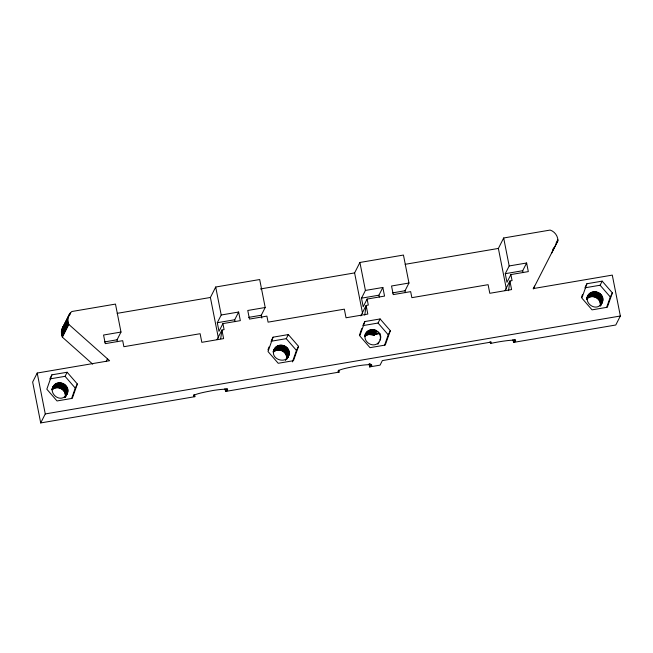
<?xml version="1.0" encoding="UTF-8"?>
<svg xmlns="http://www.w3.org/2000/svg" width="653" height="653" viewBox="0 0 653 653"><rect width="100%" height="100%" fill="white"/><g stroke="black" fill="none" stroke-linecap="round" stroke-linejoin="round"><path stroke-width="0.98" d="M92.693 364.137L62.37 337.168L61.398 331.463L63.243 326.5M194.496 394.69L194.888 396.673L40.706 422.932L32.65 382.029L37.213 373.034L109.598 360.709L68.826 324.443C66.696 320.117 67.994 314.46 71.83 311.514L115.483 304.086L120.993 332.059L117.075 339.789L117.45 341.699M65.186 397.048C66.99 389.955 57.129 384.527 52.085 389.808C54.403 375.54 74.956 386.103 65.529 396.012C58.754 403.089 47.163 391.547 54.574 384.911M275.892 347.225L273.403 352.13C278.211 347.11 287.647 351.763 286.618 358.628C296.397 348.245 276.586 338.532 273.281 351.445M380.299 339.601L380.119 339.96C381.213 336.605 379.589 332.687 376.52 330.981C375.565 339.576 369.198 331.047 364.896 336.548L366.366 334.581L364.684 336.034C366.806 324.655 384.976 330.377 379.85 340.67L378.773 342.433M600.189 305.955C602.099 298.503 591.308 293.197 586.574 299.254C588.451 285.296 609.265 293.475 601.046 304.371C594.973 312.085 582.37 301.678 589.055 294.356M512.956 339.47L513.536 342.401C524.237 337.103 491.276 342.898 490.517 343.584L491.293 342.058L382.356 360.603L380.046 365.149L369.769 366.88L369.998 364.97M220.69 338.752L221.914 330.01L224.093 329.634L222.91 323.61L240.337 320.639L238.639 312.028L221.212 314.999L217.294 322.721L218.992 331.332L222.91 323.61M364.758 315.17L366.121 305.457L368.3 305.082L367.117 299.058L384.544 296.087L382.846 287.475L365.419 290.438L361.501 298.168L363.199 306.779L367.117 299.058M508.532 290.691L509.895 280.978L512.074 280.602L510.883 274.578L528.318 271.607L526.62 262.996L509.185 265.959L505.267 273.689L506.965 282.3L510.883 274.578M274.529 348.988C268.62 359.305 287.957 365.631 289.108 353.722M51.889 374.838L46.828 389.196L57.031 400.95L72.287 398.354L77.348 383.997L67.145 372.243L51.889 374.838L49.816 378.928L65.071 376.332L67.145 372.243M71.561 398.616L75.266 388.086L77.348 383.997M267.959 349.877L268.971 347.012M273.068 337.177L268.016 351.534L278.219 363.288L293.475 360.693L298.527 346.335L288.332 334.581L273.068 337.177L271.411 340.45M292.405 361.917L296.454 350.424L298.527 346.335M359.419 335.209L361.778 328.508M364.864 321.545L359.803 335.903L370.006 347.665L385.262 345.062L390.323 330.704L380.119 318.95L364.864 321.545L363.199 324.819M384.535 345.331L388.241 334.801L390.323 330.704M581.472 297.401L582.484 294.527M586.916 283.737L581.864 298.094L592.059 309.857L607.314 307.253L612.375 292.895L602.172 281.141L586.916 283.737L585.259 287.01M606.588 307.522L610.302 296.993L612.375 292.895M366.015 333.414C361.354 341.078 373.369 349.224 378.854 342.205L377.85 344.253M551.45 253.486L557.907 240.704C557.972 235.962 554.642 231.505 550.153 230.068L503.675 237.986L498.378 248.434L506.377 289.075M62.206 328.361L69.7 313.783M61.839 329.365L68.287 316.648M61.57 330.402L70.353 312.934M66.01 322.158L66.933 320.337M69.242 315.791L70.622 313.065M61.398 331.463L67.855 318.737M61.341 332.532L67.798 319.807M61.39 333.601L67.847 320.884M61.545 334.671L68.002 321.945M61.806 335.715L68.263 322.998M62.174 336.736L68.622 324.01M62.37 337.168L68.826 324.443M51.791 389.686L53.603 386.045M51.987 389.539L54.06 385.45M52.656 389.319L55.146 384.413M53.268 388.886L55.758 383.988M53.921 388.519L56.411 383.613M54.615 388.217L57.105 383.311M55.334 387.98L57.823 383.074M56.076 387.817L58.566 382.911M56.835 387.727L59.325 382.821M57.595 387.711L60.084 382.805M58.362 387.76L60.851 382.862M40.706 422.932L45.269 413.937L37.213 373.034M59.113 387.89L61.602 382.993M59.856 388.094L62.337 383.189M60.574 388.364L63.063 383.466M61.26 388.706L63.749 383.801M61.913 389.106L64.402 384.201M62.525 389.572L65.014 384.666M63.088 390.086L65.578 385.18M63.602 390.657L66.084 385.752M64.051 391.269L66.541 386.372M64.443 391.922L66.924 387.025M64.761 392.616L67.251 387.711M65.014 393.326L67.504 388.421M65.194 394.061L67.683 389.155M65.308 394.812L67.798 389.906M65.341 395.555L67.83 390.657M65.3 396.306L67.79 391.408M64.704 397.644L65.529 396.012M65.218 397.097L67.675 392.143M65.414 396.951L67.488 392.869M65.986 396.02L67.226 393.571M106.121 361.525L107.492 358.832M218.404 338.107L210.397 297.474L215.702 287.018L259.69 279.533L265.2 307.506L261.282 315.228L261.845 318.101M217.057 339.593L221.914 330.01L223.612 338.621L201.826 342.327L200.128 333.716L123.874 346.702L122.691 340.678L105.255 343.641L103.558 335.03L120.993 332.059M235.096 321.668L234.721 319.75L238.639 312.028M273.109 352L274.921 348.359M273.305 351.853L275.378 347.763M273.974 351.632L276.464 346.727M274.587 351.208L277.076 346.302M275.248 350.832L277.729 345.935M275.933 350.53L278.423 345.625M276.66 350.294L279.141 345.396M277.394 350.13L279.884 345.225M278.154 350.041L280.643 345.135M278.913 350.024L281.402 345.119M279.68 350.081L282.169 345.176M280.431 350.212L282.92 345.306M270.995 341.266L286.251 338.67L288.332 334.581M281.174 350.408L283.663 345.502M281.892 350.685L284.382 345.78M282.578 351.02L285.067 346.114M283.231 351.42L285.72 346.523M283.843 351.885L286.332 346.98M284.406 352.4L286.896 347.502M284.92 352.971L287.41 348.073M285.369 353.583L287.859 348.686M285.761 354.244L288.242 349.339M286.079 354.93L288.569 350.024M286.332 355.64L288.822 350.743M286.52 356.375L289.01 351.469M286.626 357.126L289.116 352.22M286.667 357.877L289.148 352.971M285.451 360.448L286.283 358.815M286.92 358.546L288.993 354.465M287.149 358.448L288.806 355.183M286.887 359.158L288.544 355.885M362.611 313.554L354.603 272.913L359.909 262.465L403.456 255.054L408.966 283.027L405.048 290.748L405.423 292.666M360.823 315.905L366.121 305.457L367.819 314.069L346.033 317.774L344.335 309.163L268.081 322.149L266.897 316.117L249.462 319.088L247.765 310.477L265.2 307.506M379.303 297.115L378.928 295.197L382.846 287.475M364.594 336.426L366.415 332.777M365.411 335.062L366.872 332.189M365.827 334.72L367.386 331.642M365.468 336.058L365.435 333.593M366.243 334.524L367.949 331.153M366.08 335.626L368.57 330.72M366.733 335.258L369.223 330.353M367.427 334.948L369.916 330.051M368.145 334.72L370.635 329.814M368.888 334.548L371.377 329.651M369.647 334.467L372.137 329.561M370.406 334.442L372.896 329.545M371.173 334.499L373.655 329.602M371.924 334.63L374.414 329.724M362.79 325.635L378.046 323.039L380.119 318.95M372.659 334.834L375.149 329.928M373.385 335.103L375.867 330.198M376.561 330.54L374.071 335.438L374.022 334.565L378.936 333.324M505.03 290.552L509.895 280.978L511.593 289.589L489.799 293.295L488.109 284.684L411.855 297.67L410.664 291.638L393.237 294.609L391.539 285.998L408.966 283.027M523.077 272.636L522.702 270.717L526.62 262.996M552.789 249.626L553.711 247.805M556.013 243.267L557.858 239.627M533.264 288.797L534.627 286.096M586.533 299.033L588.606 294.952M586.598 299.311L587.431 297.678M587.088 298.715L589.569 293.809M587.659 298.225L590.141 293.319M588.271 297.792L590.753 292.895M588.924 297.425L591.414 292.52M589.618 297.115L592.108 292.218M590.336 296.886L592.826 291.981M591.079 296.715L593.569 291.818M591.838 296.633L594.32 291.728M592.597 296.609L595.087 291.711M593.357 296.666L595.846 291.769M594.116 296.797L596.605 291.899M584.843 287.826L600.099 285.23L602.172 281.141M594.85 297.001L597.34 292.095M595.569 297.27L598.058 292.364M596.262 297.605L598.744 292.707M596.915 298.013L599.397 293.107M597.528 298.47L600.009 293.572M598.083 298.992L600.572 294.087M598.597 299.564L601.087 294.658M599.046 300.176L601.535 295.27M599.438 300.829L601.927 295.931M599.764 301.515L602.254 296.617M600.017 302.233L602.507 297.327M600.205 302.968L602.686 298.062M600.311 303.71L602.792 298.813M600.344 304.461L602.833 299.564M600.303 305.212L602.792 300.315M600.213 306.004L602.678 301.049M600.67 305.416L602.49 301.776M600.654 305.596L602.229 302.478M533.37 288.553L612.294 275.109L620.35 316.011L615.787 325.006L513.536 342.401M533.297 288.846L557.907 240.704M364.709 336.638L365.068 336.205M224.967 388.462L225.563 391.441C234.321 387.188 213.237 390.339 211.89 390.706C210.878 390.992 188.554 394.698 194.888 396.673M369.769 366.88L369.198 363.966L369.769 366.88C378.528 362.627 357.444 365.786 356.097 366.153C355.085 366.439 332.752 370.137 339.095 372.12L338.703 370.137M117.197 313.342L210.397 297.474M260.4 288.961L354.603 272.913M405.17 264.31L498.378 248.434M104.48 341.927L117.075 339.789M217.294 322.721L234.721 319.75M248.687 317.374L261.282 315.228M361.501 298.168L378.928 295.197M392.461 292.895L405.048 290.748M505.267 273.689L522.702 270.717M380.013 333.544L374.022 334.565L374.21 335.528M45.269 413.937L620.35 316.011M225.563 391.441L339.095 372.12M600.099 285.23L610.302 296.993M378.046 323.039L388.241 334.801M286.251 338.67L296.454 350.424M65.071 376.332L75.266 388.086M503.675 237.986L509.185 265.959M515.193 339.503L515.584 341.478M514.67 339.789L515.062 341.772M513.984 340.099L514.376 342.074M490.125 341.609L490.517 343.584M359.909 262.465L365.419 290.438M370.904 364.309L371.288 366.251M370.014 363.574L370.602 366.553M215.702 287.018L221.212 314.999M227.22 388.535L227.603 390.518M226.697 388.829L227.081 390.804M226.011 389.131L226.395 391.114M193.802 394.608L194.194 396.591"/></g></svg>
